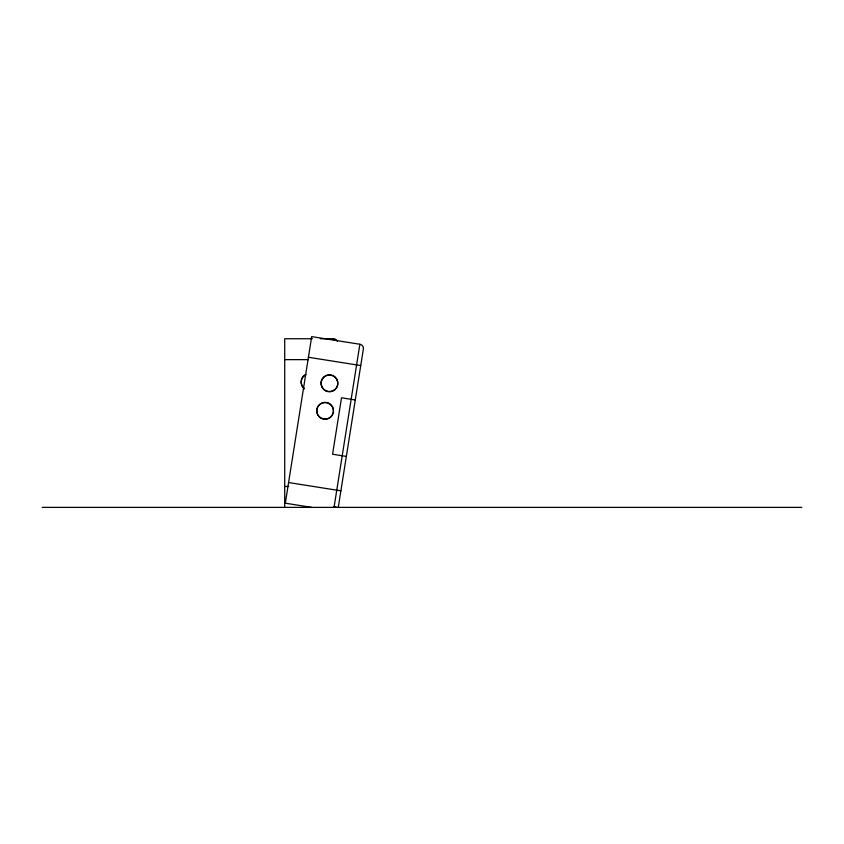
<?xml version="1.0" encoding="UTF-8"?>
<svg xmlns="http://www.w3.org/2000/svg" width="844" height="844" viewBox="0 0 844 844"><rect width="100%" height="100%" fill="white"/><g stroke="black" fill="none" stroke-linecap="round" stroke-linejoin="round"><path stroke-width="1.27" d="M334.045 507.349L359.871 344.257L311.689 336.619L285.314 503.193L311.541 507.349M338.275 507.349L363.353 349.036A4.178 4.178 0 0 0 359.871 344.257M336.049 507.349L336.914 507.349M312.396 338.739L284.713 338.739L284.713 507.381M320.309 338.739L333.486 338.739A4.178 4.178 0 0 1 337.357 341.314M284.713 359.639L308.44 359.639M284.713 486.471L288.669 486.471M42.2 507.381L801.8 507.381M308.419 357.265L360.736 365.558M355.282 399.972L341.514 397.788L332.578 454.23L346.346 456.414M288.585 482.536L340.892 490.828M333.486 338.739L333.486 340.322M333.486 506.801L333.486 507.381A4.178 4.178 0 0 0 335.585 506.822M321.321 381.351A8.366 8.366 0 0 1 324.929 376.361M325.847 375.854A8.366 8.366 0 0 1 337.727 384.442M316.964 408.886A8.366 8.366 0 0 1 318.283 406.048M318.958 405.236A8.366 8.366 0 0 1 331.819 406.017M332.378 406.903A8.366 8.366 0 0 1 333.359 411.977M333.211 412.769A8.366 8.366 0 0 1 323.568 418.93A8.366 8.366 0 0 1 316.817 409.678M337.579 385.244A8.366 8.366 0 0 1 327.926 391.394A8.366 8.366 0 0 1 321.174 382.153M304.441 388.556A8.366 8.366 0 0 1 301.192 382.216M305.739 374.493A8.366 8.366 0 0 0 301.224 381.171L301.181 382.459A8.366 8.366 0 0 0 304.431 388.799M301.213 381.414A8.366 8.366 0 0 1 305.728 374.736M321.364 381.119L321.121 382.385A8.366 8.366 0 0 0 327.873 391.627A8.366 8.366 0 0 0 337.526 385.476L337.769 384.21A8.366 8.366 0 0 0 331.017 374.958A8.366 8.366 0 0 0 321.364 381.119M317.006 408.654L316.764 409.92A8.366 8.366 0 0 0 323.516 419.162A8.366 8.366 0 0 0 333.169 413.001L333.412 411.735A8.366 8.366 0 0 0 326.66 402.493A8.366 8.366 0 0 0 317.006 408.654"/></g></svg>
